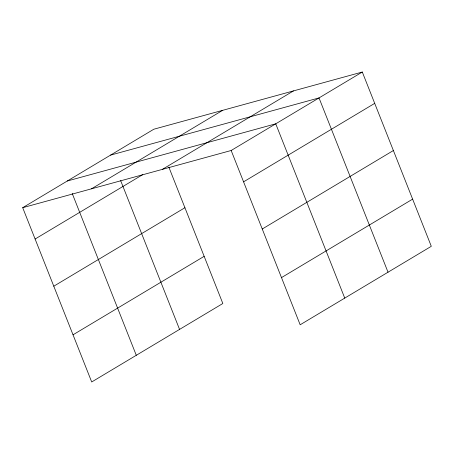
<?xml version="1.0" encoding="UTF-8"?>
<svg xmlns="http://www.w3.org/2000/svg" width="454" height="454" viewBox="0 0 454 454"><rect width="100%" height="100%" fill="white"/><g stroke="black" fill="none" stroke-linecap="round" stroke-linejoin="round"><path stroke-width="0.68" d="M168.837 167.106L222.835 303.505L91.702 381.973L22.7 207.688L153.832 129.22L362.298 72.027L431.3 246.312L300.168 324.78L231.165 150.495L362.298 72.027M91.492 188.813L222.625 110.345M35.106 239.025L142.8 174.586M162.373 169.37L293.505 90.896M53.788 286.202L184.914 207.728M243.571 181.838L374.703 103.364M73.026 334.802L204.158 256.328M262.247 229.009L393.38 150.535M281.491 277.61L412.624 199.141M110.56 155.115L319.02 97.922L388.028 272.207M67.283 181.01L275.748 123.817L344.751 298.102M22.7 207.688L231.165 150.495M120.639 180.578L179.563 329.4M72.197 193.415L136.291 355.295"/></g></svg>
